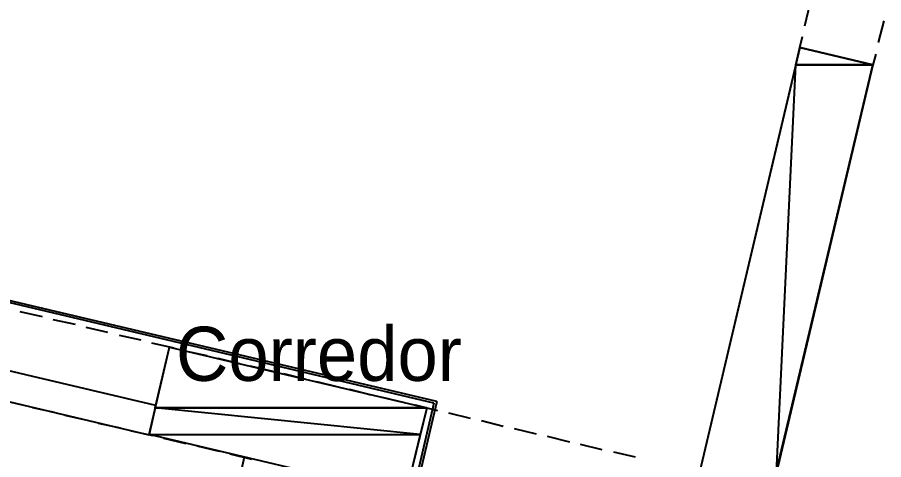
# Model space of a CAD drawing. Header units: feet. Extents: x -84 to 198, y -22 to 181.
# Drawn here: x 43.72 to 62.91, y 66.22 to 76.02 of the extents above; entities that cross this region are included whole.
import ezdxf
from ezdxf.enums import TextEntityAlignment as Align

# ---------------------------------------------------------------- set-up
doc = ezdxf.new("R2010")
doc.units = ezdxf.units.FT
for name, color, linetype in [('A-LINEA', 7, 'CONTINUOUS'), ('A-MURO-CONCRETO', 8, 'CONTINUOUS'), ('A-NOMBRE-ESPACIO', 2, 'CONTINUOUS')]:
    doc.layers.add(name, color=color, linetype=linetype)

msp = doc.modelspace()

# ---------------------------------------------------------------- linework, layer by layer
at = {"layer": 'A-LINEA'}
for p, q in [((61.16, 75.8311), (61.28, 76.3244)), ((61.16, 75.8311), (61.28, 76.3244)), ((62.9067, 75.9378), (62.7867, 75.4578)), ((62.9067, 75.9378), (62.7867, 75.4578)), ((61.0533, 75.3511), (61.1067, 75.5911)), ((61.0533, 75.3511), (61.1067, 75.5911)), ((62.7333, 75.2044), (62.6667, 74.9644)), ((62.7333, 75.2044), (62.6667, 74.9644)), ((53.0133, 67.5111), (41.2533, 70.2844)), ((52.9467, 67.4711), (41.2933, 70.2311)), ((43.7733, 69.4978), (44.2667, 69.3911)), ((43.7733, 69.4978), (44.2667, 69.3911)), ((44.5067, 69.3244), (45, 69.2178)), ((44.5067, 69.3244), (45, 69.2178)), ((45.24, 69.1511), (45.72, 69.0444)), ((45.24, 69.1511), (45.72, 69.0444)), ((45.9733, 68.9778), (46.4533, 68.8711)), ((45.9733, 68.9778), (46.4533, 68.8711)), ((46.7867, 67.4178), (40.7867, 68.8311)), ((46.7867, 67.4178), (40.7867, 68.8311)), ((46.6933, 68.8044), (47.1867, 68.6978)), ((46.6933, 68.8044), (47.1867, 68.6978)), ((47.4267, 68.6311), (47.92, 68.5244)), ((47.4267, 68.6311), (47.92, 68.5244)), ((48.16, 68.4711), (48.64, 68.3511)), ((48.16, 68.4711), (48.64, 68.3511)), ((48.88, 68.2978), (49.3733, 68.1778)), ((48.88, 68.2978), (49.3733, 68.1778)), ((49.6133, 68.1244), (50.1067, 68.0044)), ((49.6133, 68.1244), (50.1067, 68.0044)), ((46.64, 66.7644), (41.28, 68.0311)), ((46.64, 66.7644), (41.28, 68.0311)), ((50.3467, 67.9511), (50.8267, 67.8311)), ((50.3467, 67.9511), (50.8267, 67.8311)), ((51.08, 67.7778), (51.56, 67.6578)), ((51.08, 67.7778), (51.56, 67.6578)), ((43.32, 67.5511), (43.8, 67.4444)), ((43.32, 67.5511), (43.8, 67.4444)), ((51.8, 67.6044), (52.2933, 67.4844)), ((51.8, 67.6044), (52.2933, 67.4844)), ((44.0533, 67.3778), (44.5333, 67.2711)), ((44.0533, 67.3778), (44.5333, 67.2711)), ((52.5333, 67.4311), (53.0267, 67.3111)), ((52.5333, 67.4311), (53.0267, 67.3111)), ((52.9467, 67.4711), (52.6133, 66.0444)), ((53.0133, 67.5111), (52.6667, 66.0311)), ((44.7733, 67.2044), (45.2667, 67.0978)), ((44.7733, 67.2044), (45.2667, 67.0978)), ((53.2667, 67.2578), (53.7467, 67.1378)), ((53.2667, 67.2578), (53.7467, 67.1378)), ((45.5067, 67.0311), (46, 66.9244)), ((45.5067, 67.0311), (46, 66.9244)), ((54, 67.0844), (54.48, 66.9644)), ((54, 67.0844), (54.48, 66.9644)), ((46.24, 66.8578), (46.72, 66.7511)), ((46.24, 66.8578), (46.72, 66.7511)), ((54.72, 66.9111), (55.2133, 66.7911)), ((54.72, 66.9111), (55.2133, 66.7911)), ((46.96, 66.6978), (47.4533, 66.5778)), ((46.96, 66.6978), (47.4533, 66.5778)), ((55.4533, 66.7378), (55.9467, 66.6178)), ((55.4533, 66.7378), (55.9467, 66.6178)), ((47.6933, 66.5244), (48.1867, 66.4044)), ((47.6933, 66.5244), (48.1867, 66.4044)), ((56.1867, 66.5644), (56.6667, 66.4444)), ((56.1867, 66.5644), (56.6667, 66.4444)), ((56.92, 66.3911), (57.4, 66.2844)), ((56.92, 66.3911), (57.4, 66.2844)), ((48.7467, 66.2711), (46.8267, 58.1644)), ((48.7467, 66.2711), (46.8267, 58.1644)), ((48.4267, 66.3511), (48.9067, 66.2311)), ((48.4267, 66.3511), (48.9067, 66.2311))]:
    msp.add_line(p, q, dxfattribs=at)
for points in [[(60.44, 65.5644), (62.6667, 74.9644), (61.0533, 75.3511), (58.8267, 65.9378), (60.44, 65.5644)], [(60.44, 65.5644), (62.6667, 74.9644), (61.0533, 75.3511), (58.8267, 65.9378), (60.44, 65.5644)], [(47.0933, 68.7111), (52.7867, 67.3644), (52.32, 65.4311), (46.64, 66.7778), (47.0933, 68.7111)], [(47.0933, 68.7111), (52.7867, 67.3644), (52.32, 65.4311), (46.64, 66.7778), (47.0933, 68.7111)]]:
    msp.add_lwpolyline(points, dxfattribs=at)
at = {"layer": 'A-MURO-CONCRETO'}
for points in [[(61.0533, 75.3511), (62.6667, 74.9644), (60.96, 74.9644), (61.0533, 75.3511), (61.0533, 75.3511)], [(61.0533, 75.3511), (62.6667, 74.9644), (60.96, 74.9644), (61.0533, 75.3511), (61.0533, 75.3511)], [(60.96, 74.9644), (58.8267, 65.9378), (60.5333, 65.9378), (60.96, 74.9644)], [(60.96, 74.9644), (58.8267, 65.9378), (60.5333, 65.9378), (60.96, 74.9644)], [(60.96, 74.9644), (62.6667, 74.9644), (60.5333, 65.9378), (60.96, 74.9644), (60.96, 74.9644)], [(60.96, 74.9644), (62.6667, 74.9644), (60.5333, 65.9378), (60.96, 74.9644), (60.96, 74.9644)], [(47.0933, 68.7111), (52.7867, 67.3644), (46.7733, 67.3644), (47.0933, 68.7111), (47.0933, 68.7111)], [(47.0933, 68.7111), (52.7867, 67.3644), (46.7733, 67.3644), (47.0933, 68.7111), (47.0933, 68.7111)], [(46.7733, 67.3644), (46.64, 66.7778), (52.64, 66.7778), (46.7733, 67.3644)], [(46.7733, 67.3644), (46.64, 66.7778), (52.64, 66.7778), (46.7733, 67.3644)], [(46.7733, 67.3644), (52.7867, 67.3644), (52.64, 66.7778), (46.7733, 67.3644), (46.7733, 67.3644)], [(46.7733, 67.3644), (52.7867, 67.3644), (52.64, 66.7778), (46.7733, 67.3644), (46.7733, 67.3644)], [(46.64, 66.7778), (52.64, 66.7778), (52.32, 65.4311), (46.64, 66.7778), (46.64, 66.7778)], [(46.64, 66.7778), (52.64, 66.7778), (52.32, 65.4311), (46.64, 66.7778), (46.64, 66.7778)]]:
    msp.add_lwpolyline(points, dxfattribs=at)

# ---------------------------------------------------------------- texts
at = {"layer": 'A-NOMBRE-ESPACIO'}
msp.add_text('Corredor', height=1.2, dxfattribs=at).set_placement((50.4, 67.9644), align=Align.CENTER)

doc.saveas('drawing.dxf')
